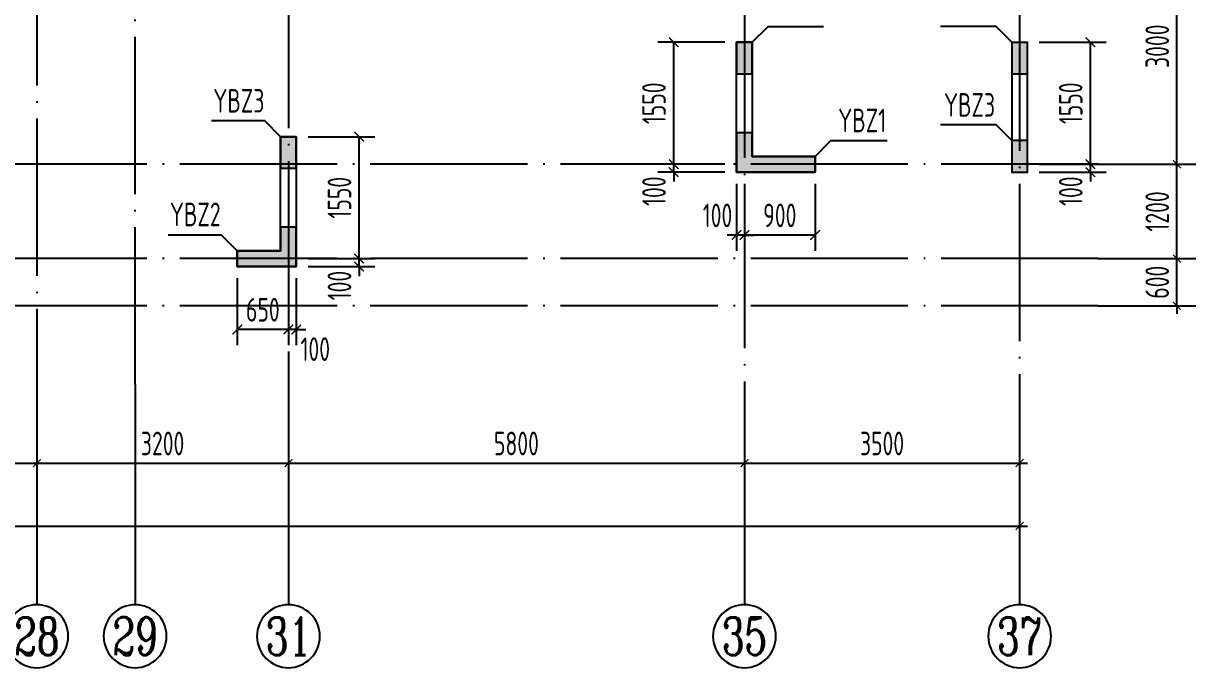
# Model space of a CAD drawing. Extents: x -668857 to 154266, y -275694 to 291306.
# Drawn here: x -301419 to -286609, y 58991 to 67183 of the extents above; entities that cross this region are included whole.
import ezdxf
from ezdxf.enums import TextEntityAlignment as Align

# ---------------------------------------------------------------- set-up
doc = ezdxf.new("R2010")
doc.units = 0
doc.header["$LTSCALE"] = 1000
doc.linetypes.add('DOTE', pattern=[2.42, 2, -0.2, 0.02, -0.2])
doc.layers.get('0').update_dxf_attribs({"linetype": 'CONTINUOUS'})
doc.layers.get('DEFPOINTS').update_dxf_attribs({"linetype": 'CONTINUOUS'})
for name, color, linetype in [('A-AXIS', 1, 'CONTINUOUS'), ('A-DOTE', 10, 'DOTE'), ('AXIS_NUM', 7, 'CONTINUOUS'), ('S-Q墙实线', 6, 'CONTINUOUS'), ('S-Q墙标注', 3, 'CONTINUOUS'), ('S-X详图填充', 252, 'CONTINUOUS'), ('S-X详图实线', 4, 'CONTINUOUS'), ('S-Y一般标注', 3, 'CONTINUOUS'), ('S-Z柱编号', 6, 'CONTINUOUS')]:
    doc.layers.add(name, color=color, linetype=linetype)
doc.styles.add('TSSD_Axis', font='complex.shx', dxfattribs={"width": 0.7, "bigfont": 'hztxt.shx'})
doc.styles.add('TSSD_DIMENSION', font='Tssdeng.shx', dxfattribs={"width": 0.7, "bigfont": 'tssdchn.shx'})
doc.styles.add('TSSD_REIN', font='tssdeng.shx', dxfattribs={"width": 0.7, "height": 300, "bigfont": 'tssdchn.shx'})
doc.styles.add('结构文字', font='zstxt.shx', dxfattribs={"width": 0.7, "bigfont": 'zshz.shx'})
doc.dimstyles.new('STRUCK', dxfattribs={"dimtxt": 400, "dimasz": 121, "dimexe": 200, "dimexo": 150, "dimgap": 115, "dimtad": 1, "dimdec": 0, "dimdsep": 46, "dimtxsty": '结构文字', "dimblk": 'ARCHTICK', "dimcen": 400, "dimclrd": 3, "dimclre": 3, "dimclrt": 7, "dimadec": 0, "dimazin": 0, "dimtfac": 1, "dimtdec": 0, "dimtix": 1, "dimtmove": 2, "dimatfit": 3, "dimldrblk": '_DIMX', "dimfxl": 0, "dimtolj": 1, "dimtzin": 0, "dimarcsym": 0})
doc.dimstyles.new('TSSD_100_100', dxfattribs={"dimtxt": 300, "dimasz": 100, "dimexe": 100, "dimexo": 250, "dimgap": 100, "dimtad": 1, "dimdec": 0, "dimzin": 0, "dimdsep": 46, "dimtxsty": 'TSSD_DIMENSION', "dimblk": 'ARCHTICK', "dimcen": 0, "dimdle": 100, "dimclrt": 7, "dimadec": 0, "dimazin": 0, "dimtfac": 1, "dimtdec": 0, "dimtix": 1, "dimtmove": 2, "dimatfit": 3, "dimldrblk": 'ARCHTICK', "dimfxl": 0, "dimtolj": 1, "dimtzin": 0, "dimarcsym": 0})

# ---------------------------------------------------------------- blocks, each defined once
blk = doc.blocks.new('_ArchTick')
at = {"color": 0, "linetype": 'ByBlock', "const_width": 0.15}
blk.add_lwpolyline([(-0.5, -0.5), (0.5, 0.5)], dxfattribs=at)
blk = doc.blocks.new('*D193')
at = {"layer": 'DEFPOINTS', "color": 0}
for p in [(42100, 3600), (45300, 3600), (45300, 2600)]:
    blk.add_point(p, dxfattribs=at)
at = {"layer": 'S-Y一般标注', "color": 0, "lineweight": -2}
for p, q in [((42100, 3350), (42100, 2500)), ((45300, 3350), (45300, 2500)), ((42000, 2600), (45400, 2600))]:
    blk.add_line(p, q, dxfattribs=at)
at = {"layer": 'S-Y一般标注', "color": 0, "lineweight": -2, "xscale": 100, "yscale": 100, "zscale": 100, "rotation": 180}
blk.add_blockref('_ArchTick', (42100, 2600), dxfattribs=at)
at = {"layer": 'S-Y一般标注', "color": 0, "lineweight": -2, "xscale": 100, "yscale": 100, "zscale": 100}
blk.add_blockref('_ArchTick', (45300, 2600), dxfattribs=at)
at = {"layer": 'S-Y一般标注', "color": 7, "insert": (43700, 2850), "char_height": 300, "attachment_point": 5, "style": 'TSSD_DIMENSION'}
blk.add_mtext('\\A1;3200', dxfattribs=at)
blk = doc.blocks.new('ts_axno')
at = {"color": 0, "linetype": 'ByBlock', "lineweight": -2}
blk.add_circle((0, 0), 0.5, dxfattribs=at)
at = {"color": 0, "linetype": 'ByBlock', "lineweight": -2, "style": 'TSSD_Axis', "width": 0.7}
blk.add_attdef('A', text='', height=0.6, dxfattribs=at).set_placement((0, 0), align=Align.MIDDLE_CENTER)
blk = doc.blocks.new('*D194')
at = {"layer": 'DEFPOINTS', "color": 0}
for p in [(45300, 3600), (51100, 3600), (51100, 2600)]:
    blk.add_point(p, dxfattribs=at)
at = {"layer": 'S-Y一般标注', "color": 0, "lineweight": -2}
for p, q in [((45300, 3350), (45300, 2500)), ((51100, 3350), (51100, 2500)), ((45200, 2600), (51200, 2600))]:
    blk.add_line(p, q, dxfattribs=at)
at = {"layer": 'S-Y一般标注', "color": 0, "lineweight": -2, "xscale": 100, "yscale": 100, "zscale": 100, "rotation": 180}
blk.add_blockref('_ArchTick', (45300, 2600), dxfattribs=at)
at = {"layer": 'S-Y一般标注', "color": 0, "lineweight": -2, "xscale": 100, "yscale": 100, "zscale": 100}
blk.add_blockref('_ArchTick', (51100, 2600), dxfattribs=at)
at = {"layer": 'S-Y一般标注', "color": 7, "insert": (48200, 2850), "char_height": 300, "attachment_point": 5, "style": 'TSSD_DIMENSION'}
blk.add_mtext('\\A1;5800', dxfattribs=at)
blk = doc.blocks.new('*D195')
at = {"layer": 'DEFPOINTS', "color": 0}
for p in [(51100, 3600), (54600, 3600), (54600, 2600)]:
    blk.add_point(p, dxfattribs=at)
at = {"layer": 'S-Y一般标注', "color": 0, "lineweight": -2}
for p, q in [((51100, 3350), (51100, 2500)), ((54600, 3350), (54600, 2500)), ((51000, 2600), (54700, 2600))]:
    blk.add_line(p, q, dxfattribs=at)
at = {"layer": 'S-Y一般标注', "color": 0, "lineweight": -2, "xscale": 100, "yscale": 100, "zscale": 100, "rotation": 180}
blk.add_blockref('_ArchTick', (51100, 2600), dxfattribs=at)
at = {"layer": 'S-Y一般标注', "color": 0, "lineweight": -2, "xscale": 100, "yscale": 100, "zscale": 100}
blk.add_blockref('_ArchTick', (54600, 2600), dxfattribs=at)
at = {"layer": 'S-Y一般标注', "color": 7, "insert": (52850, 2850), "char_height": 300, "attachment_point": 5, "style": 'TSSD_DIMENSION'}
blk.add_mtext('\\A1;3500', dxfattribs=at)
blk = doc.blocks.new('*D196')
at = {"layer": 'DEFPOINTS', "color": 0}
for p in [(4600, 3600), (54600, 3600), (54600, 1800)]:
    blk.add_point(p, dxfattribs=at)
at = {"layer": 'S-Y一般标注', "color": 0, "lineweight": -2}
for p, q in [((4600, 3350), (4600, 1700)), ((54600, 3350), (54600, 1700)), ((4500, 1800), (54700, 1800))]:
    blk.add_line(p, q, dxfattribs=at)
at = {"layer": 'S-Y一般标注', "color": 0, "lineweight": -2, "xscale": 100, "yscale": 100, "zscale": 100, "rotation": 180}
blk.add_blockref('_ArchTick', (4600, 1800), dxfattribs=at)
at = {"layer": 'S-Y一般标注', "color": 0, "lineweight": -2, "xscale": 100, "yscale": 100, "zscale": 100}
blk.add_blockref('_ArchTick', (54600, 1800), dxfattribs=at)
at = {"layer": 'S-Y一般标注', "color": 7, "insert": (29600, 2050), "char_height": 300, "attachment_point": 5, "style": 'TSSD_DIMENSION'}
blk.add_mtext('\\A1;50000', dxfattribs=at)
blk = doc.blocks.new('*D200')
at = {"layer": 'DEFPOINTS', "color": 0}
for p in [(38900, 3600), (42100, 3600), (42100, 2600)]:
    blk.add_point(p, dxfattribs=at)
at = {"layer": 'S-Y一般标注', "color": 0, "lineweight": -2}
for p, q in [((38900, 3350), (38900, 2500)), ((42100, 3350), (42100, 2500)), ((38800, 2600), (42200, 2600))]:
    blk.add_line(p, q, dxfattribs=at)
at = {"layer": 'S-Y一般标注', "color": 0, "lineweight": -2, "xscale": 100, "yscale": 100, "zscale": 100, "rotation": 180}
blk.add_blockref('_ArchTick', (38900, 2600), dxfattribs=at)
at = {"layer": 'S-Y一般标注', "color": 0, "lineweight": -2, "xscale": 100, "yscale": 100, "zscale": 100}
blk.add_blockref('_ArchTick', (42100, 2600), dxfattribs=at)
at = {"layer": 'S-Y一般标注', "color": 7, "insert": (40500, 2850), "char_height": 300, "attachment_point": 5, "style": 'TSSD_DIMENSION'}
blk.add_mtext('\\A1;3200', dxfattribs=at)
blk = doc.blocks.new('*D201')
at = {"layer": 'DEFPOINTS', "color": 0}
for p in [(55600, 5200), (56600, 5200), (55600, 4600)]:
    blk.add_point(p, dxfattribs=at)
at = {"layer": 'S-Y一般标注', "color": 0, "lineweight": -2}
for p, q in [((55850, 5200), (56700, 5200)), ((56600, 5200), (56600, 5300)), ((56600, 4600), (56600, 5200)), ((55850, 4600), (56700, 4600)), ((56600, 4600), (56600, 4500))]:
    blk.add_line(p, q, dxfattribs=at)
at = {"layer": 'S-Y一般标注', "color": 0, "lineweight": -2, "xscale": 100, "yscale": 100, "zscale": 100}
for p, rotation in [((56600, 5200), 270), ((56600, 4600), 90)]:
    blk.add_blockref('_ArchTick', p, dxfattribs=dict(at, rotation=rotation))
at = {"layer": 'S-Y一般标注', "color": 7, "insert": (56350, 4900), "char_height": 300, "attachment_point": 5, "rotation": 90, "style": 'TSSD_DIMENSION'}
blk.add_mtext('\\A1;600', dxfattribs=at)
blk = doc.blocks.new('*D207')
at = {"layer": 'DEFPOINTS', "color": 0}
for p in [(55600, 17150), (57400, 17150), (55600, 4600)]:
    blk.add_point(p, dxfattribs=at)
at = {"layer": 'S-Y一般标注', "color": 0, "lineweight": -2}
for p, q in [((57400, 4500), (57400, 17250)), ((55850, 17150), (57500, 17150)), ((55850, 4600), (57500, 4600))]:
    blk.add_line(p, q, dxfattribs=at)
at = {"layer": 'S-Y一般标注', "color": 0, "lineweight": -2, "xscale": 100, "yscale": 100, "zscale": 100}
for p, rotation in [((57400, 17150), 90), ((57400, 4600), 270)]:
    blk.add_blockref('_ArchTick', p, dxfattribs=dict(at, rotation=rotation))
at = {"layer": 'S-Y一般标注', "color": 7, "insert": (57150, 10875), "char_height": 300, "attachment_point": 5, "rotation": 90, "style": 'TSSD_DIMENSION'}
blk.add_mtext('\\A1;12550', dxfattribs=at)
blk = doc.blocks.new('*D209')
at = {"layer": 'DEFPOINTS', "color": 0}
for p in [(55600, 6400), (56600, 6400), (55600, 5200)]:
    blk.add_point(p, dxfattribs=at)
at = {"layer": 'S-Y一般标注', "color": 0, "lineweight": -2}
for p, q in [((55850, 6400), (56700, 6400)), ((56600, 5100), (56600, 6500)), ((55850, 5200), (56700, 5200))]:
    blk.add_line(p, q, dxfattribs=at)
at = {"layer": 'S-Y一般标注', "color": 0, "lineweight": -2, "xscale": 100, "yscale": 100, "zscale": 100}
for p, rotation in [((56600, 6400), 90), ((56600, 5200), 270)]:
    blk.add_blockref('_ArchTick', p, dxfattribs=dict(at, rotation=rotation))
at = {"layer": 'S-Y一般标注', "color": 7, "insert": (56350, 5800), "char_height": 300, "attachment_point": 5, "rotation": 90, "style": 'TSSD_DIMENSION'}
blk.add_mtext('\\A1;1200', dxfattribs=at)
blk = doc.blocks.new('*D210')
at = {"layer": 'DEFPOINTS', "color": 0}
for p in [(55600, 9400), (56600, 9400), (55600, 6400)]:
    blk.add_point(p, dxfattribs=at)
at = {"layer": 'S-Y一般标注', "color": 0, "lineweight": -2}
for p, q in [((56600, 6300), (56600, 9500)), ((55850, 9400), (56700, 9400)), ((55850, 6400), (56700, 6400))]:
    blk.add_line(p, q, dxfattribs=at)
at = {"layer": 'S-Y一般标注', "color": 0, "lineweight": -2, "xscale": 100, "yscale": 100, "zscale": 100}
for p, rotation in [((56600, 9400), 90), ((56600, 6400), 270)]:
    blk.add_blockref('_ArchTick', p, dxfattribs=dict(at, rotation=rotation))
at = {"layer": 'S-Y一般标注', "color": 7, "insert": (56350, 7900), "char_height": 300, "attachment_point": 5, "rotation": 90, "style": 'TSSD_DIMENSION'}
blk.add_mtext('\\A1;3000', dxfattribs=at)
blk = doc.blocks.new('*D1399')
at = {"layer": 'DEFPOINTS', "color": 0}
for p in [(-288647, 65391), (-287847, 65391), (-288647, 65291)]:
    blk.add_point(p, dxfattribs=at)
at = {"layer": 'S-Q墙标注', "color": 3, "lineweight": -2}
for p, q in [((-287847, 65391), (-287847, 65512)), ((-288497, 65391), (-287647, 65391)), ((-287847, 65291), (-287847, 65391)), ((-288497, 65291), (-287647, 65291)), ((-287847, 65291), (-287847, 65170))]:
    blk.add_line(p, q, dxfattribs=at)
at = {"layer": 'S-Q墙标注', "color": 3, "lineweight": -2, "xscale": 121, "yscale": 121, "zscale": 121}
for p, rotation in [((-287847, 65391), 270), ((-287847, 65291), 90)]:
    blk.add_blockref('_ArchTick', p, dxfattribs=dict(at, rotation=rotation))
at = {"layer": 'S-Q墙标注', "color": 7, "insert": (-288097, 65049), "char_height": 300, "attachment_point": 5, "rotation": 90, "style": 'TSSD_REIN'}
blk.add_mtext('\\A1;100', dxfattribs=at)
blk = doc.blocks.new('_DIMX')
blk.add_line((-150, 0), (150, 0))
at = {"const_width": 50}
blk.add_lwpolyline([(-70, -70), (70, 70)], dxfattribs=at)
blk = doc.blocks.new('*D1400')
at = {"layer": 'DEFPOINTS', "color": 0}
for p in [(-288647, 66941), (-287847, 66941), (-288647, 65391)]:
    blk.add_point(p, dxfattribs=at)
at = {"layer": 'S-Q墙标注', "color": 3, "lineweight": -2}
for p, q in [((-288497, 66941), (-287647, 66941)), ((-287847, 65391), (-287847, 66941)), ((-288497, 65391), (-287647, 65391))]:
    blk.add_line(p, q, dxfattribs=at)
at = {"layer": 'S-Q墙标注', "color": 3, "lineweight": -2, "xscale": 121, "yscale": 121, "zscale": 121}
for p, rotation in [((-287847, 66941), 90), ((-287847, 65391), 270)]:
    blk.add_blockref('_ArchTick', p, dxfattribs=dict(at, rotation=rotation))
at = {"layer": 'S-Q墙标注', "color": 7, "insert": (-288097, 66166), "char_height": 300, "attachment_point": 5, "rotation": 90, "style": 'TSSD_REIN'}
blk.add_mtext('\\A1;1550', dxfattribs=at)
blk = doc.blocks.new('*D1403')
at = {"layer": 'DEFPOINTS', "color": 0}
for p in [(-293147, 65391), (-292347, 65391), (-292347, 65291)]:
    blk.add_point(p, dxfattribs=at)
at = {"layer": 'S-Q墙标注', "color": 3, "lineweight": -2}
for p, q in [((-293147, 65391), (-293147, 65512)), ((-292497, 65391), (-293347, 65391)), ((-293147, 65291), (-293147, 65391)), ((-292497, 65291), (-293347, 65291)), ((-293147, 65291), (-293147, 65170))]:
    blk.add_line(p, q, dxfattribs=at)
at = {"layer": 'S-Q墙标注', "color": 3, "lineweight": -2, "xscale": 121, "yscale": 121, "zscale": 121}
for p, rotation in [((-293147, 65391), 270), ((-293147, 65291), 90)]:
    blk.add_blockref('_ArchTick', p, dxfattribs=dict(at, rotation=rotation))
at = {"layer": 'S-Q墙标注', "color": 7, "insert": (-293397, 65049), "char_height": 300, "attachment_point": 5, "rotation": 90, "style": 'TSSD_REIN'}
blk.add_mtext('\\A1;100', dxfattribs=at)
blk = doc.blocks.new('*D1404')
at = {"layer": 'DEFPOINTS', "color": 0}
for p in [(-293147, 66941), (-292347, 66941), (-292347, 65391)]:
    blk.add_point(p, dxfattribs=at)
at = {"layer": 'S-Q墙标注', "color": 3, "lineweight": -2}
for p, q in [((-292497, 66941), (-293347, 66941)), ((-293147, 65391), (-293147, 66941)), ((-292497, 65391), (-293347, 65391))]:
    blk.add_line(p, q, dxfattribs=at)
at = {"layer": 'S-Q墙标注', "color": 3, "lineweight": -2, "xscale": 121, "yscale": 121, "zscale": 121}
for p, rotation in [((-293147, 66941), 90), ((-293147, 65391), 270)]:
    blk.add_blockref('_ArchTick', p, dxfattribs=dict(at, rotation=rotation))
at = {"layer": 'S-Q墙标注', "color": 7, "insert": (-293397, 66166), "char_height": 300, "attachment_point": 5, "rotation": 90, "style": 'TSSD_REIN'}
blk.add_mtext('\\A1;1550', dxfattribs=at)
blk = doc.blocks.new('*D1405')
at = {"layer": 'DEFPOINTS', "color": 0}
for p in [(-292247, 65291), (-291347, 65291), (-292247, 64491)]:
    blk.add_point(p, dxfattribs=at)
at = {"layer": 'S-Q墙标注', "color": 3, "lineweight": -2}
for p, q in [((-292247, 65141), (-292247, 64291)), ((-291347, 65141), (-291347, 64291)), ((-291347, 64491), (-292247, 64491))]:
    blk.add_line(p, q, dxfattribs=at)
at = {"layer": 'S-Q墙标注', "color": 3, "lineweight": -2, "xscale": 121, "yscale": 121, "zscale": 121, "rotation": 180}
blk.add_blockref('_ArchTick', (-292247, 64491), dxfattribs=at)
at = {"layer": 'S-Q墙标注', "color": 3, "lineweight": -2, "xscale": 121, "yscale": 121, "zscale": 121}
blk.add_blockref('_ArchTick', (-291347, 64491), dxfattribs=at)
at = {"layer": 'S-Q墙标注', "color": 7, "insert": (-291797, 64741), "char_height": 300, "attachment_point": 5, "style": 'TSSD_REIN'}
blk.add_mtext('\\A1;900', dxfattribs=at)
blk = doc.blocks.new('*D1406')
at = {"layer": 'DEFPOINTS', "color": 0}
for p in [(-292347, 65291), (-292247, 65291), (-292347, 64491)]:
    blk.add_point(p, dxfattribs=at)
at = {"layer": 'S-Q墙标注', "color": 3, "lineweight": -2}
for p, q in [((-292347, 65141), (-292347, 64291)), ((-292247, 65141), (-292247, 64291)), ((-292347, 64491), (-292468, 64491)), ((-292247, 64491), (-292347, 64491)), ((-292247, 64491), (-292126, 64491))]:
    blk.add_line(p, q, dxfattribs=at)
at = {"layer": 'S-Q墙标注', "color": 3, "lineweight": -2, "xscale": 121, "yscale": 121, "zscale": 121}
blk.add_blockref('_ArchTick', (-292347, 64491), dxfattribs=at)
at = {"layer": 'S-Q墙标注', "color": 3, "lineweight": -2, "xscale": 121, "yscale": 121, "zscale": 121, "rotation": 180}
blk.add_blockref('_ArchTick', (-292247, 64491), dxfattribs=at)
at = {"layer": 'S-Q墙标注', "color": 7, "insert": (-292589, 64741), "char_height": 300, "attachment_point": 5, "style": 'TSSD_REIN'}
blk.add_mtext('\\A1;100', dxfattribs=at)
blk = doc.blocks.new('*D1407')
at = {"layer": 'DEFPOINTS', "color": 0}
for p in [(-297947, 64191), (-297147, 64191), (-297947, 64091)]:
    blk.add_point(p, dxfattribs=at)
at = {"layer": 'S-Q墙标注', "color": 3, "lineweight": -2}
for p, q in [((-297147, 64191), (-297147, 64312)), ((-297797, 64191), (-296947, 64191)), ((-297147, 64091), (-297147, 64191)), ((-297797, 64091), (-296947, 64091)), ((-297147, 64091), (-297147, 63970))]:
    blk.add_line(p, q, dxfattribs=at)
at = {"layer": 'S-Q墙标注', "color": 3, "lineweight": -2, "xscale": 121, "yscale": 121, "zscale": 121}
for p, rotation in [((-297147, 64191), 270), ((-297147, 64091), 90)]:
    blk.add_blockref('_ArchTick', p, dxfattribs=dict(at, rotation=rotation))
at = {"layer": 'S-Q墙标注', "color": 7, "insert": (-297397, 63849), "char_height": 300, "attachment_point": 5, "rotation": 90, "style": 'TSSD_REIN'}
blk.add_mtext('\\A1;100', dxfattribs=at)
blk = doc.blocks.new('*D1408')
at = {"layer": 'DEFPOINTS', "color": 0}
for p in [(-297947, 65741), (-297147, 65741), (-297947, 64191)]:
    blk.add_point(p, dxfattribs=at)
at = {"layer": 'S-Q墙标注', "color": 3, "lineweight": -2}
for p, q in [((-297797, 65741), (-296947, 65741)), ((-297147, 64191), (-297147, 65741)), ((-297797, 64191), (-296947, 64191))]:
    blk.add_line(p, q, dxfattribs=at)
at = {"layer": 'S-Q墙标注', "color": 3, "lineweight": -2, "xscale": 121, "yscale": 121, "zscale": 121}
for p, rotation in [((-297147, 65741), 90), ((-297147, 64191), 270)]:
    blk.add_blockref('_ArchTick', p, dxfattribs=dict(at, rotation=rotation))
at = {"layer": 'S-Q墙标注', "color": 7, "insert": (-297397, 64966), "char_height": 300, "attachment_point": 5, "rotation": 90, "style": 'TSSD_REIN'}
blk.add_mtext('\\A1;1550', dxfattribs=at)
blk = doc.blocks.new('*D1409')
at = {"layer": 'DEFPOINTS', "color": 0}
for p in [(-298047, 64091), (-297947, 64091), (-298047, 63291)]:
    blk.add_point(p, dxfattribs=at)
at = {"layer": 'S-Q墙标注', "color": 3, "lineweight": -2}
for p, q in [((-298047, 63941), (-298047, 63091)), ((-297947, 63941), (-297947, 63091)), ((-298047, 63291), (-298168, 63291)), ((-297947, 63291), (-298047, 63291)), ((-297947, 63291), (-297826, 63291))]:
    blk.add_line(p, q, dxfattribs=at)
at = {"layer": 'S-Q墙标注', "color": 3, "lineweight": -2, "xscale": 121, "yscale": 121, "zscale": 121}
blk.add_blockref('_ArchTick', (-298047, 63291), dxfattribs=at)
at = {"layer": 'S-Q墙标注', "color": 3, "lineweight": -2, "xscale": 121, "yscale": 121, "zscale": 121, "rotation": 180}
blk.add_blockref('_ArchTick', (-297947, 63291), dxfattribs=at)
at = {"layer": 'S-Q墙标注', "color": 7, "insert": (-297705, 63041), "char_height": 300, "attachment_point": 5, "style": 'TSSD_REIN'}
blk.add_mtext('\\A1;100', dxfattribs=at)
blk = doc.blocks.new('*D1410')
at = {"layer": 'DEFPOINTS', "color": 0}
for p in [(-298697, 64091), (-298047, 64091), (-298697, 63291)]:
    blk.add_point(p, dxfattribs=at)
at = {"layer": 'S-Q墙标注', "color": 3, "lineweight": -2}
for p, q in [((-298697, 63941), (-298697, 63091)), ((-298047, 63941), (-298047, 63091)), ((-298047, 63291), (-298697, 63291))]:
    blk.add_line(p, q, dxfattribs=at)
at = {"layer": 'S-Q墙标注', "color": 3, "lineweight": -2, "xscale": 121, "yscale": 121, "zscale": 121, "rotation": 180}
blk.add_blockref('_ArchTick', (-298697, 63291), dxfattribs=at)
at = {"layer": 'S-Q墙标注', "color": 3, "lineweight": -2, "xscale": 121, "yscale": 121, "zscale": 121}
blk.add_blockref('_ArchTick', (-298047, 63291), dxfattribs=at)
at = {"layer": 'S-Q墙标注', "color": 7, "insert": (-298372, 63541), "char_height": 300, "attachment_point": 5, "style": 'TSSD_REIN'}
blk.add_mtext('\\A1;650', dxfattribs=at)
blk = doc.blocks.new('20210726.16395156')
at = {"layer": 'A-AXIS'}
for p, q in [((55600, 6400), (58400, 6400)), ((55600, 5200), (58400, 5200)), ((55600, 4600), (58400, 4600)), ((42100, 3600), (42100, 800)), ((43350, 3600.3), (43350, 800.3)), ((45300, 3600), (45300, 800)), ((51100, 3600), (51100, 800)), ((54600, 3600), (54600, 800))]:
    blk.add_line(p, q, dxfattribs=at)
at = {"layer": 'A-DOTE'}
for p, q in [((54600, 18249.9), (54600, 3600)), ((45299.8, 13700), (45300, 3600)), ((43350, 3600.2), (43350, 11500)), ((51100, 10900), (51100, 3600)), ((42100, 9400), (42100, 3600)), ((55600, 6400), (3600, 6400)), ((55600, 5200), (3600, 5200)), ((55600, 4600), (3600, 4600))]:
    blk.add_line(p, q, dxfattribs=at)
at = {"layer": 'A-AXIS'}
ref = blk.add_blockref('ts_axno', (42100, 400), dxfattribs=dict(at, xscale=-800, yscale=800, zscale=800, rotation=180))
ref.add_attrib('19', '28', dxfattribs={"layer": 'AXIS_NUM', "height": 480, "style": 'TSSD_Axis', "width": 0.7}).set_placement((42100, 400), align=Align.MIDDLE_CENTER)
ref = blk.add_blockref('ts_axno', (43350, 400.3), dxfattribs=dict(at, xscale=-800, yscale=800, zscale=800, rotation=180))
ref.add_attrib('5', '29', dxfattribs={"layer": 'AXIS_NUM', "height": 480, "style": 'TSSD_Axis', "width": 0.7}).set_placement((43350, 400.3), align=Align.MIDDLE_CENTER)
ref = blk.add_blockref('ts_axno', (45300, 400), dxfattribs=dict(at, xscale=-800, yscale=800, zscale=800, rotation=180))
ref.add_attrib('19', '31', dxfattribs={"layer": 'AXIS_NUM', "height": 480, "style": 'TSSD_Axis', "width": 0.7}).set_placement((45300, 400), align=Align.MIDDLE_CENTER)
ref = blk.add_blockref('ts_axno', (51100, 400), dxfattribs=dict(at, xscale=-800, yscale=800, zscale=800, rotation=180))
ref.add_attrib('22', '35', dxfattribs={"layer": 'AXIS_NUM', "height": 480, "style": 'TSSD_Axis', "width": 0.7}).set_placement((51100, 400), align=Align.MIDDLE_CENTER)
ref = blk.add_blockref('ts_axno', (54600, 400), dxfattribs=dict(at, xscale=-800, yscale=800, zscale=800, rotation=180))
ref.add_attrib('23', '37', dxfattribs={"layer": 'AXIS_NUM', "height": 480, "style": 'TSSD_Axis', "width": 0.7}).set_placement((54600, 400), align=Align.MIDDLE_CENTER)
at = {"layer": 'S-Y一般标注'}
for base, p1, p2, picture, middle in [((57400, 17150), (55600, 4600), (55600, 17150), '*D207', (57150, 10875)), ((56600, 9400), (55600, 6400), (55600, 9400), '*D210', (56350, 7900)), ((56600, 6400), (55600, 5200), (55600, 6400), '*D209', (56350, 5800)), ((56600, 5200), (55600, 4600), (55600, 5200), '*D201', (56350, 4900))]:
    dim = blk.add_linear_dim(base=base, p1=p1, p2=p2, angle=90, dimstyle='TSSD_100_100', dxfattribs=at)
    dim.commit()
    dim.dimension.update_dxf_attribs({"geometry": picture, "text_midpoint": middle})
for base, p1, p2, picture, middle in [((54600, 1800), (4600, 3600), (54600, 3600), '*D196', (29600, 2050)), ((42100, 2600.1), (38900, 3600.1), (42100, 3600.1), '*D200', (40500, 2850.1)), ((45300, 2600.1), (42100, 3600.1), (45300, 3600.1), '*D193', (43700, 2850.1)), ((51100, 2600), (45300, 3600), (51100, 3600), '*D194', (48200, 2850)), ((54600, 2600), (51100, 3600), (54600, 3600), '*D195', (52850, 2850))]:
    dim = blk.add_linear_dim(base=base, p1=p1, p2=p2, dimstyle='TSSD_100_100', dxfattribs=at)
    dim.commit()
    dim.dimension.update_dxf_attribs({"geometry": picture, "text_midpoint": middle})

msp = doc.modelspace()

# ---------------------------------------------------------------- hatches: boundary and pattern name
at = {"layer": 'S-X详图填充'}
h = msp.add_hatch(color=256, dxfattribs=at)
h.dxf.hatch_style = 1
h.paths.add_polyline_path([(-292346.83, 66541.2), (-292146.83, 66541.2), (-292146.83, 66941.2), (-292346.83, 66941.2)])
h = msp.add_hatch(color=256, dxfattribs=at)
h.dxf.hatch_style = 1
h.paths.add_polyline_path([(-288846.81, 66539.49), (-288646.81, 66539.49), (-288646.81, 66939.49), (-288846.81, 66939.49)])
h = msp.add_hatch(color=256, dxfattribs=at)
h.dxf.hatch_style = 1
h.paths.add_polyline_path([(-292146.83, 65791.2), (-292346.83, 65791.2), (-292346.83, 65291.2), (-291346.83, 65291.2), (-291346.83, 65491.2), (-292146.83, 65491.2)])
h = msp.add_hatch(color=256, dxfattribs=at)
h.dxf.hatch_style = 1
h.paths.add_polyline_path([(-298146.83, 65341.19), (-297946.83, 65341.19), (-297946.83, 65741.19), (-298146.83, 65741.19)])
h = msp.add_hatch(color=256, dxfattribs=at)
h.dxf.hatch_style = 1
h.paths.add_polyline_path([(-288646.81, 65691.2), (-288846.81, 65691.2), (-288846.81, 65291.2), (-288646.81, 65291.2)])
h = msp.add_hatch(color=256, dxfattribs=at)
h.dxf.hatch_style = 1
h.paths.add_polyline_path([(-297946.83, 64591.19), (-298146.83, 64591.19), (-298146.83, 64291.19), (-298696.82, 64291.19), (-298696.82, 64091.19), (-297946.83, 64091.19)])

# ---------------------------------------------------------------- linework, layer by layer
at = {"layer": 'S-Q墙实线'}
msp.add_lwpolyline([(-291446.82, 65491.2), (-291346.83, 65491.2), (-291346.83, 65291.2), (-291446.82, 65291.2), (-292346.83, 65291.2), (-292346.83, 66941.2), (-292146.83, 66941.2), (-292146.83, 65491.2), (-291446.82, 65491.2)], dxfattribs=at)
for points in [[(-288646.81, 65291.2), (-288646.81, 66939.49), (-288846.81, 66939.49), (-288846.81, 65291.2)], [(-297946.83, 64091.19), (-298696.82, 64091.19), (-298696.82, 64291.19), (-298146.83, 64291.19), (-298146.83, 65391.2), (-298146.83, 65741.19), (-297946.83, 65741.19), (-297946.83, 65391.2)]]:
    msp.add_lwpolyline(points, close=True, dxfattribs=at)
at = {"layer": 'S-X详图实线'}
for points in [[(-292346.83, 66541.2), (-292146.83, 66541.2), (-292146.83, 66941.2), (-292346.83, 66941.2), (-292346.83, 66541.2)], [(-288846.81, 66539.49), (-288646.81, 66539.49), (-288646.81, 66939.49), (-288846.81, 66939.49), (-288846.81, 66539.49)], [(-292146.83, 65791.2), (-292346.83, 65791.2), (-292346.83, 65291.2), (-291346.83, 65291.2), (-291346.83, 65491.2), (-292146.83, 65491.2), (-292146.83, 65791.2)], [(-298146.83, 65341.19), (-297946.83, 65341.19), (-297946.83, 65741.19), (-298146.83, 65741.19), (-298146.83, 65341.19)], [(-288646.81, 65691.2), (-288846.81, 65691.2), (-288846.81, 65291.2), (-288646.81, 65291.2), (-288646.81, 65691.2)], [(-297946.83, 64591.19), (-298146.83, 64591.19), (-298146.83, 64291.19), (-298696.82, 64291.19), (-298696.82, 64091.19), (-297946.83, 64091.19), (-297946.83, 64591.19)]]:
    msp.add_lwpolyline(points, close=True, dxfattribs=at)
at = {"layer": 'S-Z柱编号', "color": 7}
for points in [[(-292146.81, 66941.2), (-291946.81, 67141.2), (-291242.94, 67141.2)], [(-288846.81, 66941.16), (-289046.81, 67141.16), (-289754.19, 67141.16)], [(-298146.81, 65741.19), (-298346.81, 65941.19), (-299025.41, 65941.19)], [(-288846.81, 65691.2), (-289046.81, 65891.2), (-289754.19, 65891.2)], [(-291346.81, 65491.2), (-291146.81, 65691.2), (-290431.59, 65691.2)], [(-298696.8, 64291.19), (-298896.8, 64491.19), (-299574.66, 64491.19)]]:
    msp.add_lwpolyline(points, dxfattribs=at)

# ---------------------------------------------------------------- block references
at = {"layer": 'A-DOTE'}
msp.add_blockref('20210726.16395156', (-343346.8, 58991.15), dxfattribs=at)

# ---------------------------------------------------------------- texts
at = {"layer": 'S-Z柱编号', "color": 7, "style": 'TSSD_REIN', "width": 0.7}
for s, p in [('YBZ3', (-299002.42, 65957.95)), ('YBZ3', (-289709.63, 65904.94)), ('YBZ1', (-291054.89, 65708.05)), ('YBZ2', (-299554.72, 64513.59))]:
    msp.add_text(s, height=300, dxfattribs=at).set_placement(p, align=Align.BOTTOM_LEFT)

# ---------------------------------------------------------------- dimensions: what is measured, and where the dimension line sits
at = {"layer": 'S-Q墙标注'}
for base, p1, p2, angle, picture, middle in [((-293146.81, 66941.2), (-292346.81, 65391.2), (-292346.81, 66941.2), 90, '*D1404', (-293396.81, 66166.2)), ((-287846.81, 66941.16), (-288646.81, 65391.2), (-288646.81, 66941.16), 90, '*D1400', (-288096.81, 66166.18)), ((-297146.81, 65741.19), (-297946.81, 64191.2), (-297946.81, 65741.19), 90, '*D1408', (-297396.81, 64966.2)), ((-292246.8, 64491.2), (-291346.81, 65291.2), (-292246.8, 65291.2), 180, '*D1405', (-291796.8, 64741.2)), ((-298696.8, 63291.19), (-298046.83, 64091.19), (-298696.8, 64091.19), 180, '*D1410', (-298371.81, 63541.19))]:
    dim = msp.add_linear_dim(base=base, p1=p1, p2=p2, angle=angle, dimstyle='STRUCK', override={"dimtxt": 300, "dimgap": 100, "dimtxsty": 'TSSD_REIN'}, dxfattribs=at)
    dim.commit()
    dim.dimension.update_dxf_attribs({"geometry": picture, "text_midpoint": middle})
for base, p1, p2, angle, picture, middle in [((-293146.81, 65391.2), (-292346.81, 65291.2), (-292346.81, 65391.2), 90, '*D1403', (-293396.81, 65049.28)), ((-287846.81, 65391.2), (-288646.81, 65291.2), (-288646.81, 65391.2), 90, '*D1399', (-288096.81, 65049.28)), ((-292346.81, 64491.2), (-292246.8, 65291.2), (-292346.81, 65291.2), 180, '*D1406', (-292588.73, 64741.2)), ((-297146.81, 64191.2), (-297946.81, 64091.19), (-297946.81, 64191.2), 90, '*D1407', (-297396.81, 63849.27)), ((-298046.83, 63291.19), (-297946.81, 64091.19), (-298046.83, 64091.19), 180, '*D1409', (-297704.89, 63041.19))]:
    dim = msp.add_linear_dim(base=base, p1=p1, p2=p2, angle=angle, dimstyle='STRUCK', override={"dimtxt": 300, "dimgap": 100, "dimtxsty": 'TSSD_REIN'}, dxfattribs=at)
    dim.commit()
    dim.dimension.update_dxf_attribs({"geometry": picture, "text_midpoint": middle, "dimtype": 160})

doc.saveas('drawing.dxf')
